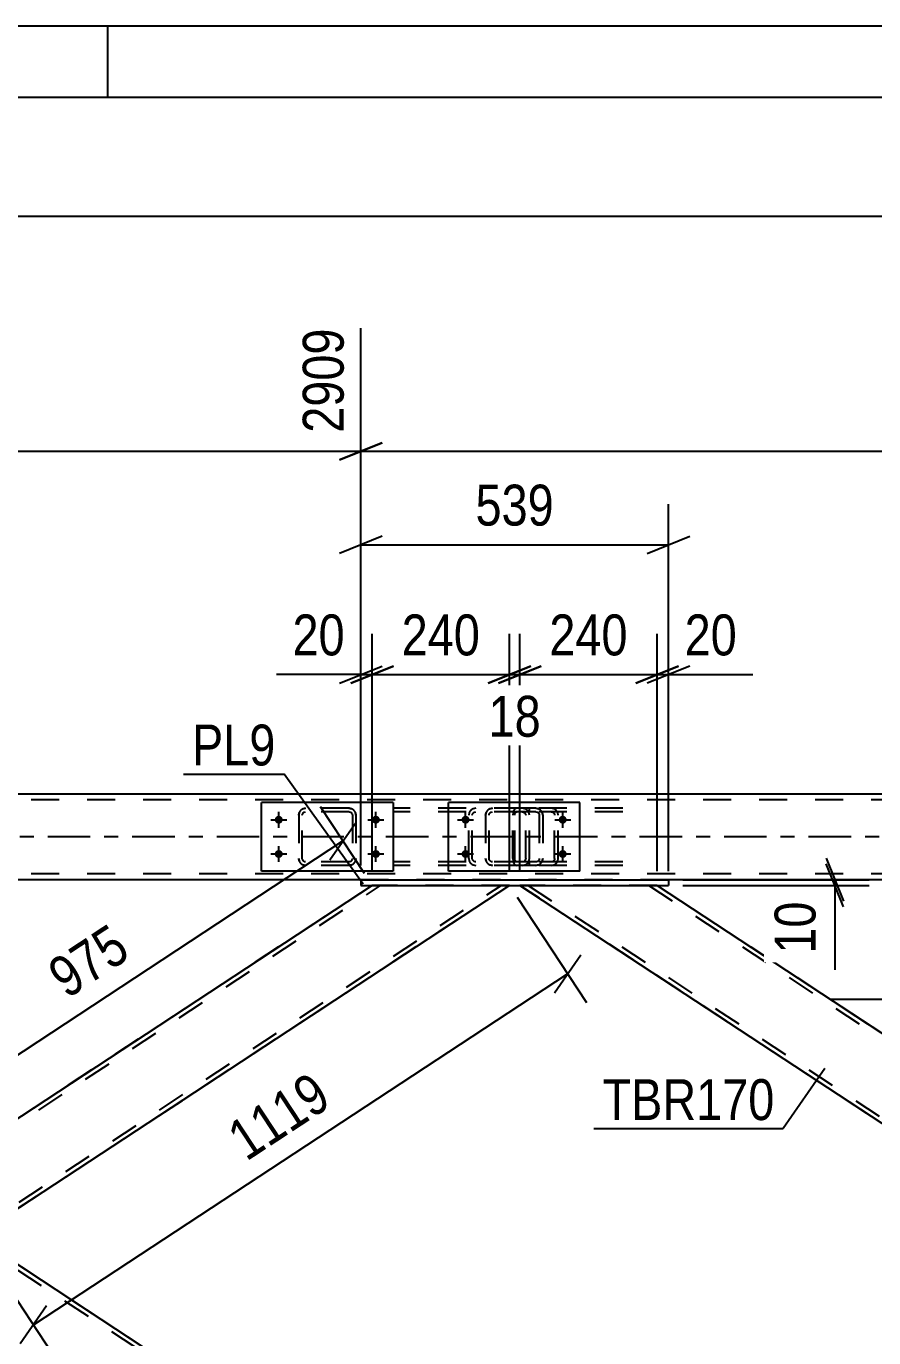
# Model space of a CAD drawing. Header units: millimetres. Extents: x -851 to 338, y -786 to 55.
# Drawn here: x -717.6 to -658.3, y -37 to 54.9 of the extents above; entities that cross this region are included whole.
import ezdxf

# ---------------------------------------------------------------- set-up
doc = ezdxf.new("R2010")
doc.units = ezdxf.units.MM
doc.linetypes.add('DXK_LINE_DOT2', pattern=[3.9198, 1.9599, -1.9599])
doc.linetypes.add('DXK_LINE_DOT3', pattern=[5.9187, 2.979, -0.9799, 0.9799, -0.9799])
doc.styles.add('Arial Narrow', font='ARIALN.TTF', dxfattribs={"height": 0.2})

# ---------------------------------------------------------------- blocks, each defined once
blk = doc.blocks.new('Unknown-232933133-1133')
at = {"color": 5, "linetype": 'Continuous'}
for p, q in [((338.082, 54.889), (-850.918, 54.889)), ((-711.918, 49.889), (-711.918, 54.889)), ((333.082, 49.889), (-845.918, 49.889))]:
    blk.add_line(p, q, dxfattribs=at)
blk = doc.blocks.new('Part-232933133-4877 - 4785')
at = {"color": 7, "linetype": 'DXK_LINE_DOT2'}
for p, q in [((-608.28, -5.295), (-684.596, -55.494)), ((-684.013, -55.494), (-607.698, -5.295)), ((-684.013, -55.494), (-607.698, -5.295)), ((-675.57, -55.494), (-599.254, -5.295)), ((-675.57, -55.494), (-599.254, -5.295)), ((-598.672, -5.295), (-674.988, -55.494)), ((-598.672, -5.295), (-608.28, -5.295)), ((-598.672, -5.295), (-598.672, -5.295)), ((-640.874, -26.734), (-645.678, -29.894)), ((-636.07, -29.894), (-640.874, -33.054)), ((-683.441, -54.734), (-684.596, -55.494)), ((-684.596, -55.494), (-684.596, -55.494)), ((-684.596, -55.494), (-674.988, -55.494))]:
    blk.add_line(p, q, dxfattribs=at)
at = {"color": 2, "linetype": 'Continuous'}
for p, q in [((-608.28, -5.295), (-640.874, -26.734)), ((-598.672, -5.295), (-636.07, -29.894)), ((-645.678, -29.894), (-683.441, -54.734)), ((-640.874, -33.054), (-674.988, -55.494))]:
    blk.add_line(p, q, dxfattribs=at)
blk = doc.blocks.new('Part-232933133-4920 - 4785')
at = {"color": 7, "linetype": 'DXK_LINE_DOT2'}
for p, q in [((-682.916, 0.105), (-691.93, 0.105)), ((-686.151, 0.105), (-686.346, 0.069)), ((-682.72, 0.069), (-682.916, 0.105)), ((-682.916, -0.135), (-691.93, -0.135)), ((-686.623, -0.191), (-686.662, -0.375)), ((-686.662, -3.415), (-686.662, -0.375)), ((-686.406, -0.375), (-686.387, -0.283)), ((-686.406, -3.415), (-686.406, -0.375)), ((-686.387, -0.283), (-686.331, -0.205)), ((-686.331, -0.205), (-686.249, -0.153)), ((-686.249, -0.153), (-686.151, -0.135)), ((-682.916, -0.135), (-682.818, -0.153)), ((-682.818, -0.153), (-682.735, -0.205)), ((-682.735, -0.205), (-682.68, -0.283)), ((-682.68, -0.283), (-682.66, -0.375)), ((-682.66, -3.415), (-682.66, -0.375)), ((-682.405, -0.375), (-682.444, -0.191)), ((-682.405, -3.415), (-682.405, -0.375)), ((-682.916, -3.655), (-691.93, -3.655)), ((-686.662, -3.415), (-686.623, -3.598)), ((-686.387, -3.506), (-686.406, -3.415)), ((-686.331, -3.584), (-686.387, -3.506)), ((-686.249, -3.636), (-686.331, -3.584)), ((-686.151, -3.655), (-686.249, -3.636)), ((-682.818, -3.636), (-682.916, -3.655)), ((-682.735, -3.584), (-682.818, -3.636)), ((-682.68, -3.506), (-682.735, -3.584)), ((-682.66, -3.415), (-682.68, -3.506)), ((-682.444, -3.598), (-682.405, -3.415)), ((-682.916, -3.895), (-691.93, -3.895)), ((-686.346, -3.858), (-686.151, -3.895)), ((-682.916, -3.895), (-682.72, -3.858))]:
    blk.add_line(p, q, dxfattribs=at)
for centre, start, end in [((-686.17, -0.395), 110.75832, 155.68004), ((-682.896, -0.395), 24.31996, 69.24168), ((-686.17, -3.394), 204.31996, 249.24168), ((-682.896, -3.394), 290.75832, 335.68004)]:
    blk.add_arc(centre, 0.496, start, end, dxfattribs=at)
blk = doc.blocks.new('Part-232933133-4892 - 4785')
at = {"color": 2, "linetype": 'Continuous'}
for p, q in [((-721.787, -30.277), (-726.008, -33.054)), ((-721.204, -29.894), (-721.787, -30.277)), ((-721.204, -29.894), (-683.441, -54.734)), ((-721.204, -29.894), (-721.204, -29.894)), ((-726.008, -33.054), (-726.008, -33.054)), ((-726.008, -33.054), (-691.895, -55.494)), ((-683.441, -54.734), (-684.596, -55.494))]:
    blk.add_line(p, q, dxfattribs=at)
at = {"color": 7, "linetype": 'DXK_LINE_DOT2'}
for p, q in [((-721.496, -30.086), (-721.496, -30.086)), ((-721.496, -30.086), (-683.732, -54.926)), ((-721.496, -30.086), (-683.732, -54.926)), ((-721.204, -29.894), (-683.441, -54.734)), ((-726.008, -33.054), (-691.895, -55.494)), ((-726.008, -33.054), (-726.008, -33.054)), ((-725.717, -32.863), (-725.695, -32.848)), ((-725.717, -32.863), (-725.717, -32.863)), ((-725.717, -32.863), (-691.312, -55.494)), ((-725.717, -32.863), (-691.312, -55.494)), ((-725.426, -32.671), (-725.426, -32.671)), ((-725.426, -32.671), (-725.426, -32.671)), ((-684.596, -55.494), (-691.895, -55.494))]:
    blk.add_line(p, q, dxfattribs=at)
blk = doc.blocks.new('Part-232933133-4960 - 4785')
at = {"color": 2, "linetype": 'Continuous'}
for p, q in [((-648.077, 1.105), (-806.56, 1.105)), ((-694.214, -4.895), (-757.803, -4.895)), ((-609.08, -4.895), (-672.668, -4.895))]:
    blk.add_line(p, q, dxfattribs=at)
at = {"color": 7, "linetype": 'DXK_LINE_DOT2'}
for p, q in [((-150.879, 0.705), (-810.56, 0.705)), ((-150.879, -4.495), (-810.56, -4.495)), ((-672.668, -4.895), (-694.214, -4.895))]:
    blk.add_line(p, q, dxfattribs=at)
at = {"color": 7, "linetype": 'DXK_LINE_DOT3'}
blk.add_line((-150.879, -1.895), (-810.56, -1.895), dxfattribs=at)
blk = doc.blocks.new('Part-232933133-4914 - 4785')
at = {"color": 7, "linetype": 'DXK_LINE_DOT2'}
for p, q in [((-683.405, 0.069), (-683.493, -0.035)), ((-683.302, 0.105), (-683.405, 0.069)), ((-675.86, 0.105), (-683.302, 0.105)), ((-682.405, -0.135), (-682.405, 0.105)), ((-680.703, 0.069), (-680.895, 0.105)), ((-683.551, -0.191), (-683.572, -0.375)), ((-683.572, -3.415), (-683.572, -0.375)), ((-683.493, -0.035), (-683.551, -0.191)), ((-683.437, -0.375), (-683.427, -0.283)), ((-683.437, -3.415), (-683.437, -0.375)), ((-683.427, -0.283), (-683.398, -0.205)), ((-683.398, -0.205), (-683.354, -0.153)), ((-683.354, -0.153), (-683.302, -0.135)), ((-675.86, -0.135), (-683.302, -0.135)), ((-680.895, -0.135), (-680.799, -0.153)), ((-680.799, -0.153), (-680.717, -0.205)), ((-680.717, -0.205), (-680.663, -0.283)), ((-680.663, -0.283), (-680.644, -0.375)), ((-680.644, -3.415), (-680.644, -0.375)), ((-680.392, -0.375), (-680.43, -0.191)), ((-680.392, -3.415), (-680.392, -0.375)), ((-683.572, -3.415), (-683.551, -3.598)), ((-683.551, -3.598), (-683.493, -3.754)), ((-683.427, -3.506), (-683.437, -3.415)), ((-683.398, -3.584), (-683.427, -3.506)), ((-683.354, -3.636), (-683.398, -3.584)), ((-683.302, -3.655), (-683.354, -3.636)), ((-675.86, -3.655), (-683.302, -3.655)), ((-682.405, -3.895), (-682.405, -3.655)), ((-680.799, -3.636), (-680.895, -3.655)), ((-680.717, -3.584), (-680.799, -3.636)), ((-680.663, -3.506), (-680.717, -3.584)), ((-680.644, -3.415), (-680.663, -3.506)), ((-680.43, -3.598), (-680.392, -3.415)), ((-683.493, -3.754), (-683.405, -3.858)), ((-683.405, -3.858), (-683.302, -3.895)), ((-675.86, -3.895), (-683.302, -3.895)), ((-680.895, -3.895), (-680.703, -3.858))]:
    blk.add_line(p, q, dxfattribs=at)
for centre, start, end in [((-680.88, -0.39), 23.89514, 68.84869), ((-680.88, -3.399), 291.15131, 336.10486)]:
    blk.add_arc(centre, 0.492, start, end, dxfattribs=at)
blk = doc.blocks.new('Part-232933133-4887 - 4785')
at = {"color": 7, "linetype": 'DXK_LINE_DOT2'}
for p, q in [((-693.414, -5.295), (-769.73, -55.494)), ((-769.147, -55.494), (-692.832, -5.295)), ((-769.147, -55.494), (-692.832, -5.295)), ((-760.704, -55.494), (-684.388, -5.295)), ((-760.704, -55.494), (-684.388, -5.295)), ((-683.806, -5.295), (-760.122, -55.494)), ((-683.806, -5.295), (-693.414, -5.295)), ((-683.806, -5.295), (-683.806, -5.295)), ((-726.008, -26.734), (-730.812, -29.894)), ((-721.204, -29.894), (-726.008, -33.054)), ((-769.73, -55.494), (-769.73, -55.494)), ((-769.73, -55.494), (-760.122, -55.494))]:
    blk.add_line(p, q, dxfattribs=at)
at = {"color": 2, "linetype": 'Continuous'}
for p, q in [((-693.414, -5.295), (-726.008, -26.734)), ((-683.806, -5.295), (-721.204, -29.894)), ((-730.812, -29.894), (-769.73, -55.494)), ((-726.008, -33.054), (-760.122, -55.494))]:
    blk.add_line(p, q, dxfattribs=at)
blk = doc.blocks.new('Part-232933133-4992 - 4785')
at = {"color": 2, "linetype": 'Continuous'}
for p, q in [((-683.076, -5.295), (-645.678, -29.894)), ((-673.468, -5.295), (-640.874, -26.734)), ((-645.678, -29.894), (-641.456, -27.117)), ((-641.456, -27.117), (-640.874, -26.734)), ((-640.874, -26.734), (-640.874, -26.734)), ((-645.678, -29.894), (-645.678, -29.894))]:
    blk.add_line(p, q, dxfattribs=at)
at = {"color": 7, "linetype": 'DXK_LINE_DOT2'}
for p, q in [((-645.678, -29.894), (-683.076, -5.295)), ((-683.076, -5.295), (-683.076, -5.295)), ((-673.468, -5.295), (-683.076, -5.295)), ((-682.494, -5.295), (-645.387, -29.703)), ((-682.494, -5.295), (-645.387, -29.703)), ((-674.051, -5.295), (-641.165, -26.926)), ((-674.051, -5.295), (-641.165, -26.926)), ((-673.468, -5.295), (-640.874, -26.734)), ((-640.918, -26.764), (-641.456, -27.117)), ((-641.165, -26.926), (-641.165, -26.926)), ((-645.678, -29.894), (-645.678, -29.894)), ((-645.387, -29.703), (-645.365, -29.688)), ((-645.387, -29.703), (-645.387, -29.703)), ((-645.096, -29.511), (-645.096, -29.511)), ((-645.096, -29.511), (-645.096, -29.511))]:
    blk.add_line(p, q, dxfattribs=at)
blk = doc.blocks.new('Part-232933133-5059 - 4785')
at = {"color": 2, "linetype": 'Continuous'}
for p, q in [((-694.214, -4.895), (-694.214, -5.295)), ((-694.214, -4.895), (-672.668, -4.895)), ((-694.214, -5.295), (-672.668, -5.295)), ((-672.668, -4.895), (-672.668, -5.295))]:
    blk.add_line(p, q, dxfattribs=at)
blk = doc.blocks.new('Part-232933133-59293 - 4785')
at = {"color": 7, "linetype": 'DXK_LINE_DOT2'}
for p, q in [((-685.183, 0.069), (-684.999, 0.105)), ((-684.999, 0.105), (-685.183, 0.069)), ((-681.959, 0.105), (-684.999, 0.105)), ((-681.959, 0.105), (-681.776, 0.069)), ((-681.776, 0.069), (-681.959, 0.105)), ((-685.479, -0.375), (-685.443, -0.191)), ((-685.443, -0.191), (-685.479, -0.375)), ((-685.479, -0.375), (-685.479, -3.415)), ((-685.239, -0.375), (-685.221, -0.283)), ((-685.239, -3.415), (-685.239, -0.375)), ((-685.221, -0.283), (-685.169, -0.205)), ((-685.169, -0.205), (-685.091, -0.153)), ((-685.091, -0.153), (-684.999, -0.135)), ((-681.959, -0.135), (-684.999, -0.135)), ((-681.959, -0.135), (-681.867, -0.153)), ((-681.867, -0.153), (-681.79, -0.205)), ((-681.79, -0.205), (-681.737, -0.283)), ((-681.737, -0.283), (-681.719, -0.375)), ((-681.719, -0.375), (-681.719, -3.415)), ((-681.516, -0.191), (-681.479, -0.375)), ((-681.479, -0.375), (-681.516, -0.191)), ((-681.479, -0.375), (-681.479, -3.415)), ((-685.443, -3.598), (-685.479, -3.415)), ((-685.479, -3.415), (-685.443, -3.598)), ((-685.221, -3.506), (-685.239, -3.415)), ((-685.169, -3.584), (-685.221, -3.506)), ((-685.091, -3.636), (-685.169, -3.584)), ((-684.999, -3.655), (-685.091, -3.636)), ((-681.959, -3.655), (-684.999, -3.655)), ((-681.867, -3.636), (-681.959, -3.655)), ((-681.79, -3.584), (-681.867, -3.636)), ((-681.737, -3.506), (-681.79, -3.584)), ((-681.719, -3.415), (-681.737, -3.506)), ((-681.479, -3.415), (-681.516, -3.598)), ((-681.516, -3.598), (-681.479, -3.415)), ((-684.999, -3.895), (-685.183, -3.858)), ((-685.183, -3.858), (-684.999, -3.895)), ((-681.959, -3.895), (-684.999, -3.895)), ((-681.776, -3.858), (-681.959, -3.895)), ((-681.959, -3.895), (-681.776, -3.858))]:
    blk.add_line(p, q, dxfattribs=at)
at = {"color": 7, "linetype": 'DXK_LINE_DOT3'}
blk.add_line((-683.479, -1.895), (-683.479, -1.895), dxfattribs=at)
at = {"color": 7, "linetype": 'DXK_LINE_DOT2'}
for centre, start, end in [((-684.999, -0.375), 112.5, 157.5), ((-684.999, -0.375), 112.5, 157.5), ((-681.959, -0.375), 22.5, 67.5), ((-681.959, -0.375), 22.5, 67.5), ((-684.999, -3.415), 202.5, 247.5), ((-684.999, -3.415), 202.5, 247.5), ((-681.959, -3.415), 292.5, 337.5), ((-681.959, -3.415), 292.5, 337.5)]:
    blk.add_arc(centre, 0.48, start, end, dxfattribs=at)
blk = doc.blocks.new('Part-232933133-59294 - 4785')
at = {"color": 2, "linetype": 'Continuous'}
for p, q in [((-678.879, 0.505), (-688.079, 0.505)), ((-688.079, -4.295), (-688.079, 0.505)), ((-678.879, -4.295), (-678.879, 0.505)), ((-678.879, -4.295), (-688.079, -4.295))]:
    blk.add_line(p, q, dxfattribs=at)
blk = doc.blocks.new('Part-232933133-59324 - 4785')
at = {"color": 7, "linetype": 'DXK_LINE_DOT2'}
for p, q in [((-698.261, 0.069), (-698.078, 0.105)), ((-698.078, 0.105), (-698.261, 0.069)), ((-695.038, 0.105), (-698.078, 0.105)), ((-695.038, 0.105), (-694.854, 0.069)), ((-694.854, 0.069), (-695.038, 0.105)), ((-698.558, -0.375), (-698.521, -0.191)), ((-698.521, -0.191), (-698.558, -0.375)), ((-698.558, -0.375), (-698.558, -3.415)), ((-698.318, -0.375), (-698.299, -0.283)), ((-698.318, -3.415), (-698.318, -0.375)), ((-698.299, -0.283), (-698.247, -0.205)), ((-698.247, -0.205), (-698.169, -0.153)), ((-698.169, -0.153), (-698.078, -0.135)), ((-695.038, -0.135), (-698.078, -0.135)), ((-695.038, -0.135), (-694.946, -0.153)), ((-694.946, -0.153), (-694.868, -0.205)), ((-694.868, -0.205), (-694.816, -0.283)), ((-694.816, -0.283), (-694.798, -0.375)), ((-694.798, -0.375), (-694.798, -3.415)), ((-694.594, -0.191), (-694.558, -0.375)), ((-694.558, -0.375), (-694.594, -0.191)), ((-694.558, -0.375), (-694.558, -3.415)), ((-698.521, -3.598), (-698.558, -3.415)), ((-698.558, -3.415), (-698.521, -3.598)), ((-698.299, -3.506), (-698.318, -3.415)), ((-698.247, -3.584), (-698.299, -3.506)), ((-698.169, -3.636), (-698.247, -3.584)), ((-698.078, -3.655), (-698.169, -3.636)), ((-695.038, -3.655), (-698.078, -3.655)), ((-694.946, -3.636), (-695.038, -3.655)), ((-694.868, -3.584), (-694.946, -3.636)), ((-694.816, -3.506), (-694.868, -3.584)), ((-694.798, -3.415), (-694.816, -3.506)), ((-694.558, -3.415), (-694.594, -3.598)), ((-694.594, -3.598), (-694.558, -3.415)), ((-698.078, -3.895), (-698.261, -3.858)), ((-698.261, -3.858), (-698.078, -3.895)), ((-695.038, -3.895), (-698.078, -3.895)), ((-694.854, -3.858), (-695.038, -3.895)), ((-695.038, -3.895), (-694.854, -3.858))]:
    blk.add_line(p, q, dxfattribs=at)
at = {"color": 7, "linetype": 'DXK_LINE_DOT3'}
blk.add_line((-696.558, -1.895), (-696.558, -1.895), dxfattribs=at)
at = {"color": 7, "linetype": 'DXK_LINE_DOT2'}
for centre, start, end in [((-698.078, -0.375), 112.5, 157.5), ((-698.078, -0.375), 112.5, 157.5), ((-695.038, -0.375), 22.5, 67.5), ((-695.038, -0.375), 22.5, 67.5), ((-698.078, -3.415), 202.5, 247.5), ((-698.078, -3.415), 202.5, 247.5), ((-695.038, -3.415), 292.5, 337.5), ((-695.038, -3.415), 292.5, 337.5)]:
    blk.add_arc(centre, 0.48, start, end, dxfattribs=at)
blk = doc.blocks.new('Part-232933133-59325 - 4785')
at = {"color": 2, "linetype": 'Continuous'}
for p, q in [((-691.958, 0.505), (-701.158, 0.505)), ((-701.158, -4.295), (-701.158, 0.505)), ((-691.958, 0.505), (-691.958, -4.295)), ((-691.958, -4.295), (-701.158, -4.295))]:
    blk.add_line(p, q, dxfattribs=at)
blk = doc.blocks.new('Bolt-232933133-59362 - 4785')
at = {"linetype": 'Continuous'}
for points in [[(-686.879, -0.415, -1), (-686.879, -0.975, -1)], [(-680.079, -0.415, -1), (-680.079, -0.975, -1)], [(-686.879, -2.815, -1), (-686.879, -3.375, -1)], [(-680.079, -2.815, -1), (-680.079, -3.375, -1)]]:
    blk.add_hatch(color=1, dxfattribs=at).paths.add_polyline_path(points)
at = {"color": 1, "linetype": 'Continuous'}
for p, q in [((-687.439, -0.695), (-686.319, -0.695)), ((-686.879, -1.255), (-686.879, -0.135)), ((-680.639, -0.695), (-679.519, -0.695)), ((-680.079, -1.255), (-680.079, -0.135)), ((-686.879, -3.655), (-686.879, -2.535)), ((-680.079, -3.655), (-680.079, -2.535)), ((-687.439, -3.095), (-686.319, -3.095)), ((-680.639, -3.095), (-679.519, -3.095))]:
    blk.add_line(p, q, dxfattribs=at)
blk = doc.blocks.new('Bolt-232933133-59375 - 4785')
at = {"linetype": 'Continuous'}
for points in [[(-699.958, -0.415, -1), (-699.958, -0.975, -1)], [(-693.158, -0.415, -1), (-693.158, -0.975, -1)], [(-699.958, -2.815, -1), (-699.958, -3.375, -1)], [(-693.158, -2.815, -1), (-693.158, -3.375, -1)]]:
    blk.add_hatch(color=1, dxfattribs=at).paths.add_polyline_path(points)
at = {"color": 1, "linetype": 'Continuous'}
for p, q in [((-700.518, -0.695), (-699.398, -0.695)), ((-699.958, -1.255), (-699.958, -0.135)), ((-693.718, -0.695), (-692.598, -0.695)), ((-693.158, -1.255), (-693.158, -0.135)), ((-699.958, -3.655), (-699.958, -2.535)), ((-693.158, -3.655), (-693.158, -2.535)), ((-700.518, -3.095), (-699.398, -3.095)), ((-693.718, -3.095), (-692.598, -3.095))]:
    blk.add_line(p, q, dxfattribs=at)
blk = doc.blocks.new('StraightDimension-232933133-51840 - 4785')
at = {"color": 7, "linetype": 'Continuous'}
for p, q in [((-694.214, -3.895), (-694.214, 33.728)), ((-609.08, -3.895), (-609.08, 33.728)), ((-692.714, 25.715), (-695.714, 24.515)), ((-694.214, 25.115), (-609.08, 25.115)), ((-610.58, 24.515), (-607.58, 25.715))]:
    blk.add_line(p, q, dxfattribs=at)
at = {"color": 0}
blk.add_wipeout([(-647.391, 25.865), (-647.391, 30.065), (-655.903, 30.065), (-655.903, 25.865)], dxfattribs=at)
at = {"color": 3, "style": 'Arial Narrow'}
blk.add_text('2128', height=2.8633, dxfattribs=at).set_placement((-655.303, 26.465))
at = {"color": 0, "linetype": 'Continuous'}
blk.add_wipeout([(-609.68, 34.328), (-613.88, 34.328), (-613.88, 25.815), (-609.68, 25.815)], dxfattribs=at)
at = {"color": 3, "linetype": 'Continuous', "style": 'Arial Narrow'}
blk.add_text('5037', height=2.8633, rotation=90.00021, dxfattribs=at).set_placement((-610.28, 26.415))
blk = doc.blocks.new('StraightDimension-232933133-5770 - 4785')
at = {"color": 7, "linetype": 'Continuous'}
for p, q in [((-683.257, -6.13), (-678.417, -13.488)), ((-680.659, -12.809), (-678.812, -10.157)), ((-717.134, -36.083), (-679.736, -11.483)), ((-720.655, -30.73), (-715.815, -38.088)), ((-716.21, -34.757), (-718.057, -37.408))]:
    blk.add_line(p, q, dxfattribs=at)
at = {"color": 0}
blk.add_wipeout([(-695.291, -20.818), (-697.599, -17.309), (-704.711, -21.986), (-702.403, -25.495)], dxfattribs=at)
at = {"color": 3, "style": 'Arial Narrow'}
blk.add_text('1119', height=2.8633, rotation=33.33468, dxfattribs=at).set_placement((-702.231, -24.664))
blk = doc.blocks.new('StraightDimension-232933133-6296 - 4785')
at = {"color": 7, "linetype": 'Continuous'}
for p, q in [((-673.468, -4.295), (-673.468, 12.32)), ((-672.668, -4.295), (-672.668, 12.32)), ((-674.968, 8.87), (-671.968, 10.07)), ((-671.168, 10.07), (-674.168, 8.87)), ((-673.468, 9.47), (-672.668, 9.47)), ((-672.668, 9.47), (-666.762, 9.47)), ((-672.668, 9.47), (-666.762, 9.47))]:
    blk.add_line(p, q, dxfattribs=at)
at = {"color": 0}
blk.add_wipeout([(-667.287, 10.22), (-667.287, 14.42), (-672.143, 14.42), (-672.143, 10.22)], dxfattribs=at)
at = {"color": 3, "style": 'Arial Narrow'}
blk.add_text('20', height=2.8633, dxfattribs=at).set_placement((-671.543, 10.82))
blk = doc.blocks.new('StraightDimension-232933133-70582 - 4785')
at = {"color": 7, "linetype": 'Continuous'}
blk.add_line((-811.36, 41.577), (-113.359, 41.577), dxfattribs=at)
blk = doc.blocks.new('StraightDimension-232933133-6278 - 4785')
at = {"color": 7, "linetype": 'Continuous'}
for p, q in [((-683.076, -4.295), (-683.076, 12.32)), ((-673.468, -4.295), (-673.468, 12.32)), ((-684.576, 8.87), (-681.576, 10.07)), ((-683.076, 9.47), (-673.468, 9.47)), ((-671.968, 10.07), (-674.968, 8.87))]:
    blk.add_line(p, q, dxfattribs=at)
at = {"color": 0}
blk.add_wipeout([(-674.93, 10.22), (-674.93, 14.42), (-681.614, 14.42), (-681.614, 10.22)], dxfattribs=at)
at = {"color": 3, "style": 'Arial Narrow'}
blk.add_text('240', height=2.8633, dxfattribs=at).set_placement((-681.014, 10.82))
blk = doc.blocks.new('StraightDimension-232933133-51841 - 4785')
at = {"color": 7, "linetype": 'Continuous'}
for p, q in [((-694.214, -3.895), (-694.214, 33.728)), ((-779.348, -3.895), (-779.348, 31.899)), ((-777.848, 25.715), (-780.848, 24.515)), ((-779.348, 25.115), (-694.214, 25.115)), ((-695.714, 24.515), (-692.714, 25.715))]:
    blk.add_line(p, q, dxfattribs=at)
at = {"color": 0}
blk.add_wipeout([(-732.525, 25.865), (-732.525, 30.065), (-741.037, 30.065), (-741.037, 25.865)], dxfattribs=at)
at = {"color": 3, "style": 'Arial Narrow'}
blk.add_text('2128', height=2.8633, dxfattribs=at).set_placement((-740.437, 26.465))
at = {"color": 0, "linetype": 'Continuous'}
blk.add_wipeout([(-694.814, 34.328), (-699.014, 34.328), (-699.014, 25.815), (-694.814, 25.815)], dxfattribs=at)
at = {"color": 3, "linetype": 'Continuous', "style": 'Arial Narrow'}
blk.add_text('2909', height=2.8633, rotation=90.00021, dxfattribs=at).set_placement((-695.414, 26.415))
blk = doc.blocks.new('StraightDimension-232933133-5788 - 4785')
at = {"color": 7, "linetype": 'Continuous'}
for p, q in [((-693.964, -4.459), (-697.028, 0.199)), ((-696.385, -3.508), (-694.538, -0.856)), ((-728.056, -23.622), (-695.462, -2.182)), ((-726.558, -25.899), (-729.622, -21.241)), ((-727.132, -22.296), (-728.979, -24.947))]:
    blk.add_line(p, q, dxfattribs=at)
at = {"color": 0}
blk.add_wipeout([(-709.378, -10.439), (-711.686, -6.93), (-717.271, -10.603), (-714.963, -14.112)], dxfattribs=at)
at = {"color": 3, "style": 'Arial Narrow'}
blk.add_text('975', height=2.8633, rotation=33.33468, dxfattribs=at).set_placement((-714.792, -13.281))
blk = doc.blocks.new('StraightDimension-232933133-6091 - 4785')
at = {"color": 7, "linetype": 'Continuous'}
for p, q in [((-661.632, -3.395), (-660.432, -6.395)), ((-660.432, -6.795), (-661.632, -3.795)), ((-671.668, -4.895), (-658.632, -4.895)), ((-671.668, -5.295), (-658.632, -5.295)), ((-661.032, -5.295), (-661.032, -4.895)), ((-661.032, -5.295), (-661.032, -11.201)), ((-661.032, -5.295), (-661.032, -11.201))]:
    blk.add_line(p, q, dxfattribs=at)
at = {"color": 0}
blk.add_wipeout([(-661.782, -5.82), (-665.982, -5.82), (-665.982, -10.676), (-661.782, -10.676)], dxfattribs=at)
at = {"color": 3, "style": 'Arial Narrow'}
blk.add_text('10', height=2.8633, rotation=90.00021, dxfattribs=at).set_placement((-662.382, -10.076))
blk = doc.blocks.new('StraightDimension-232933133-6251 - 4785')
at = {"color": 7, "linetype": 'Continuous'}
for p, q in [((-694.214, -3.895), (-694.214, 21.412)), ((-672.668, -3.895), (-672.668, 21.412)), ((-692.714, 19.162), (-695.714, 17.962)), ((-694.214, 18.562), (-672.668, 18.562)), ((-674.168, 17.962), (-671.168, 19.162))]:
    blk.add_line(p, q, dxfattribs=at)
at = {"color": 0}
blk.add_wipeout([(-680.099, 19.312), (-680.099, 23.512), (-686.783, 23.512), (-686.783, 19.312)], dxfattribs=at)
at = {"color": 3, "style": 'Arial Narrow'}
blk.add_text('539', height=2.8633, dxfattribs=at).set_placement((-686.183, 19.912))
blk = doc.blocks.new('StraightDimension-232933133-6262 - 4785')
at = {"color": 7, "linetype": 'Continuous'}
for p, q in [((-694.214, -3.895), (-694.214, 12.32)), ((-693.414, -4.295), (-693.414, 12.32)), ((-694.214, 9.47), (-700.12, 9.47)), ((-694.214, 9.47), (-700.12, 9.47)), ((-695.714, 8.87), (-692.714, 10.07)), ((-691.914, 10.07), (-694.914, 8.87)), ((-694.214, 9.47), (-693.414, 9.47))]:
    blk.add_line(p, q, dxfattribs=at)
at = {"color": 0}
blk.add_wipeout([(-694.739, 10.22), (-694.739, 14.42), (-699.595, 14.42), (-699.595, 10.22)], dxfattribs=at)
at = {"color": 3, "style": 'Arial Narrow'}
blk.add_text('20', height=2.8633, dxfattribs=at).set_placement((-698.995, 10.82))
blk = doc.blocks.new('StraightDimension-232933133-6270 - 4785')
at = {"color": 7, "linetype": 'Continuous'}
for p, q in [((-693.414, -4.295), (-693.414, 12.32)), ((-683.806, -4.295), (-683.806, 12.32)), ((-694.914, 8.87), (-691.914, 10.07)), ((-693.414, 9.47), (-683.806, 9.47)), ((-682.306, 10.07), (-685.306, 8.87))]:
    blk.add_line(p, q, dxfattribs=at)
at = {"color": 0}
blk.add_wipeout([(-685.268, 10.22), (-685.268, 14.42), (-691.952, 14.42), (-691.952, 10.22)], dxfattribs=at)
at = {"color": 3, "style": 'Arial Narrow'}
blk.add_text('240', height=2.8633, dxfattribs=at).set_placement((-691.352, 10.82))
blk = doc.blocks.new('StraightDimension-232933133-6286 - 4785')
at = {"color": 7, "linetype": 'Continuous'}
for p, q in [((-683.806, -4.295), (-683.806, 11.87)), ((-683.076, -4.295), (-683.076, 11.87)), ((-685.306, 8.87), (-682.306, 10.07)), ((-681.576, 10.07), (-684.576, 8.87)), ((-683.806, 9.47), (-683.076, 9.47))]:
    blk.add_line(p, q, dxfattribs=at)
at = {"color": 0}
blk.add_wipeout([(-681.013, 4.52), (-681.013, 8.72), (-685.869, 8.72), (-685.869, 4.52)], dxfattribs=at)
at = {"color": 3, "style": 'Arial Narrow'}
blk.add_text('18', height=2.8633, dxfattribs=at).set_placement((-685.269, 5.12))
blk = doc.blocks.new('AngleDimension-232933133-25376 - 4785')
at = {"color": 7, "linetype": 'Continuous'}
for p, q in [((-647.8, -13.276), (-661.335, -13.276)), ((-647.8, -22.178), (-661.335, -13.276)), ((-647.8, -22.178), (-647.8, -13.276)), ((-645.444, -23.728), (-647.8, -22.178))]:
    blk.add_line(p, q, dxfattribs=at)
at = {"color": 0}
for points in [[(-651.225, -12.376), (-651.225, -8.176), (-657.91, -8.176), (-657.91, -12.376)], [(-642.7, -15.299), (-646.9, -15.299), (-646.9, -20.155), (-642.7, -20.155)]]:
    blk.add_wipeout(points, dxfattribs=at)
at = {"color": 3, "style": 'Arial Narrow'}
blk.add_text('100', height=2.8633, dxfattribs=at).set_placement((-657.31, -11.776))
blk.add_text('66', height=2.8633, rotation=90.00021, dxfattribs=at).set_placement((-643.3, -19.555))
blk = doc.blocks.new('Mark-232933133-4988 - 4785')
at = {"color": 30, "linetype": 'Continuous'}
for p in [(-661.722, -18.126), (-677.896, -22.331)]:
    blk.add_line(p, (-664.64, -22.331), dxfattribs=at)
at = {"color": 0}
blk.add_wipeout([(-665.24, -21.731), (-665.24, -18.731), (-677.296, -18.731), (-677.296, -21.731)], dxfattribs=at)
blk.add_wipeout([(-665.24, -21.731), (-665.24, -18.731), (-677.296, -18.731), (-677.296, -21.731)], dxfattribs=at)
at = {"color": 3, "style": 'Arial Narrow'}
blk.add_text('TBR170', height=2.8633, dxfattribs=at).set_placement((-677.296, -21.731))
blk = doc.blocks.new('Mark-232933133-5055 - 4785')
at = {"color": 30, "linetype": 'Continuous'}
for p in [(-706.631, 2.507), (-694.039, -5.219)]:
    blk.add_line(p, (-699.583, 2.507), dxfattribs=at)
at = {"color": 0}
blk.add_wipeout([(-700.183, 3.107), (-700.183, 6.107), (-706.031, 6.107), (-706.031, 3.107)], dxfattribs=at)
blk.add_wipeout([(-700.183, 3.107), (-700.183, 6.107), (-706.031, 6.107), (-706.031, 3.107)], dxfattribs=at)
at = {"color": 3, "style": 'Arial Narrow'}
blk.add_text('PL9', height=2.8633, dxfattribs=at).set_placement((-706.031, 3.107))

msp = doc.modelspace()

# ---------------------------------------------------------------- block references
for name in ['Unknown-232933133-1133', 'Part-232933133-4960 - 4785', 'Part-232933133-59325 - 4785', 'Part-232933133-59324 - 4785', 'Part-232933133-4920 - 4785', 'Part-232933133-59294 - 4785', 'Part-232933133-59293 - 4785', 'Part-232933133-4914 - 4785', 'Bolt-232933133-59375 - 4785', 'Bolt-232933133-59362 - 4785', 'Part-232933133-4887 - 4785', 'Part-232933133-5059 - 4785', 'Part-232933133-4877 - 4785', 'Part-232933133-4992 - 4785', 'Part-232933133-4892 - 4785']:
    msp.add_blockref(name, (0, 0))

# ---------------------------------------------------------------- next in the draw order: block references
for name in ['StraightDimension-232933133-51840 - 4785', 'StraightDimension-232933133-5770 - 4785']:
    msp.add_blockref(name, (0, 0))

# ---------------------------------------------------------------- next in the draw order: block references
msp.add_blockref('StraightDimension-232933133-6296 - 4785', (0, 0))

# ---------------------------------------------------------------- next in the draw order: block references
msp.add_blockref('StraightDimension-232933133-70582 - 4785', (0, 0))

# ---------------------------------------------------------------- next in the draw order: block references
for name in ['StraightDimension-232933133-51841 - 4785', 'StraightDimension-232933133-6278 - 4785']:
    msp.add_blockref(name, (0, 0))

# ---------------------------------------------------------------- next in the draw order: block references
for name in ['StraightDimension-232933133-5788 - 4785', 'StraightDimension-232933133-6091 - 4785']:
    msp.add_blockref(name, (0, 0))

# ---------------------------------------------------------------- next in the draw order: block references
for name in ['StraightDimension-232933133-6251 - 4785', 'AngleDimension-232933133-25376 - 4785']:
    msp.add_blockref(name, (0, 0))

# ---------------------------------------------------------------- next in the draw order: block references
for name in ['StraightDimension-232933133-6262 - 4785', 'Mark-232933133-4988 - 4785']:
    msp.add_blockref(name, (0, 0))

# ---------------------------------------------------------------- next in the draw order: block references
msp.add_blockref('StraightDimension-232933133-6270 - 4785', (0, 0))

# ---------------------------------------------------------------- next in the draw order: block references
for name in ['StraightDimension-232933133-6286 - 4785', 'Mark-232933133-5055 - 4785']:
    msp.add_blockref(name, (0, 0))

doc.saveas('drawing.dxf')
